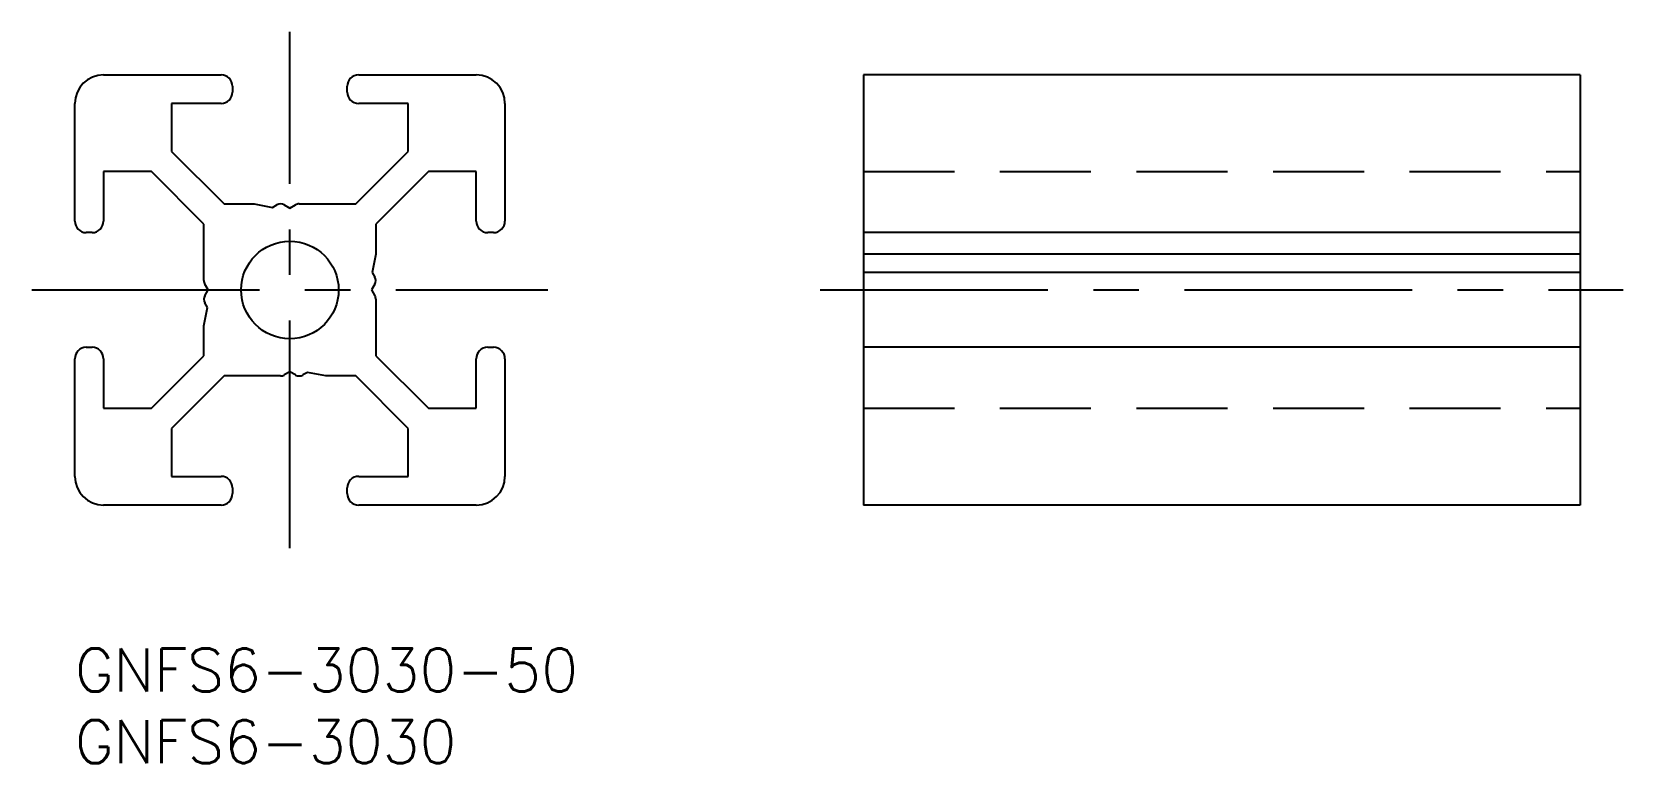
# Model space of a CAD drawing. Extents: x -3 to 108, y -8 to 43.
import ezdxf

# ---------------------------------------------------------------- set-up
doc = ezdxf.new("R2010")
doc.units = 0
doc.header["$LTSCALE"] = 0.5
doc.linetypes.add('CENTER', pattern=[50.8, 31.75, -6.35, 6.35, -6.35])
doc.linetypes.add('DASHED', pattern=[19.05, 12.7, -6.35])
for name, color, linetype in [('MSM_CENTER', 1, 'CENTER'), ('MSM_CONTINUOUS', 7, 'CONTINUOUS'), ('MSM_DASHED', 4, 'DASHED'), ('MSM_PART_NUMBER', 7, 'CONTINUOUS')]:
    doc.layers.add(name, color=color, linetype=linetype)
doc.styles.get("Standard").update_dxf_attribs({"font": 'txt.shx', "height": 1, "bigfont": 'bigfont.shx'})

# ---------------------------------------------------------------- blocks, each defined once
blk = doc.blocks.new('*U2')
at = {"layer": 'MSM_PART_NUMBER'}
blk.add_text('GNFS6-3030-50', height=3, dxfattribs=at).set_placement((0, -3))
blk = doc.blocks.new('*U3')
at = {"layer": 'MSM_PART_NUMBER'}
blk.add_text('GNFS6-3030', height=3, dxfattribs=at).set_placement((0, -8))

msp = doc.modelspace()

# ---------------------------------------------------------------- linework, layer by layer
at = {"layer": 'MSM_CENTER'}
for p, q in [((15, 7), (15, 43)), ((-3, 25), (33, 25)), ((52, 25), (108, 25))]:
    msp.add_line(p, q, dxfattribs=at)
at = {"layer": 'MSM_CONTINUOUS'}
for p, q in [((2, 40), (10.2, 40)), ((19.8, 40), (28, 40)), ((105, 40), (55, 40)), ((55, 40), (55, 10)), ((105, 40), (105, 10)), ((11, 39.2), (11, 38.8)), ((19, 38.8), (19, 39.2)), ((0, 29.8), (0, 38)), ((6.75, 38), (6.75, 34.66)), ((10.2, 38), (6.75, 38)), ((23.25, 38), (19.8, 38)), ((23.25, 34.66), (23.25, 38)), ((30, 38), (30, 29.8)), ((6.75, 34.66), (10.41, 31)), ((19.59, 31), (23.25, 34.66)), ((2, 33.25), (2, 29.8)), ((5.34, 33.25), (2, 33.25)), ((9, 29.59), (5.34, 33.25)), ((24.66, 33.25), (21, 29.59)), ((28, 33.25), (24.66, 33.25)), ((28, 29.8), (28, 33.25)), ((10.41, 31), (12.5, 31)), ((12.5, 31), (13.78, 30.75)), ((13.78, 30.75), (14.1, 30.93)), ((14.6, 30.93), (15, 30.7)), ((15, 30.7), (15.4, 30.93)), ((15.65, 31), (19.59, 31)), ((1.2, 29), (0.8, 29)), ((9, 25.65), (9, 29.59)), ((21, 29.59), (21, 27.5)), ((29.2, 29), (28.8, 29)), ((105, 29), (55, 29)), ((21, 27.5), (20.75, 26.22)), ((105, 27.5), (55, 27.5)), ((20.75, 26.22), (20.93, 25.9)), ((105, 26.22), (55, 26.22)), ((9.3, 25), (9.07, 25.4)), ((9.07, 24.6), (9.3, 25)), ((20.93, 25.4), (20.7, 25)), ((20.7, 25), (20.93, 24.6)), ((9, 22.5), (9.25, 23.78)), ((9.25, 23.78), (9.07, 24.1)), ((21, 24.35), (21, 20.41)), ((9, 20.41), (9, 22.5)), ((0, 12), (0, 20.2)), ((0.8, 21), (1.2, 21)), ((2, 20.2), (2, 16.75)), ((5.34, 16.75), (9, 20.41)), ((21, 20.41), (24.66, 16.75)), ((28, 16.75), (28, 20.2)), ((28.8, 21), (29.2, 21)), ((30, 20.2), (30, 12)), ((105, 21), (55, 21)), ((10.41, 19), (6.75, 15.34)), ((14.35, 19), (10.41, 19)), ((15, 19.3), (14.6, 19.07)), ((15.4, 19.07), (15, 19.3)), ((16.22, 19.25), (15.9, 19.07)), ((17.5, 19), (16.22, 19.25)), ((19.59, 19), (17.5, 19)), ((23.25, 15.34), (19.59, 19)), ((2, 16.75), (5.34, 16.75)), ((24.66, 16.75), (28, 16.75)), ((6.75, 15.34), (6.75, 12)), ((23.25, 12), (23.25, 15.34)), ((6.75, 12), (10.2, 12)), ((11, 11.2), (11, 10.8)), ((19, 10.8), (19, 11.2)), ((19.8, 12), (23.25, 12)), ((10.2, 10), (2, 10)), ((28, 10), (19.8, 10)), ((105, 10), (55, 10))]:
    msp.add_line(p, q, dxfattribs=at)
msp.add_circle((15, 25), 3.4, dxfattribs=at)
for centre, radius, start, end in [((2, 38), 2, 90, 180), ((10.2, 39.2), 0.8, 0, 90), ((19.8, 39.2), 0.8, 90, 180), ((28, 38), 2, 0, 90), ((10.2, 38.8), 0.8, 270, 0), ((19.8, 38.8), 0.8, 180, 270), ((14.35, 30.5), 0.5, 60, 120), ((15.65, 30.5), 0.5, 90, 120), ((0.8, 29.8), 0.8, 180, 270), ((1.2, 29.8), 0.8, 270, 0), ((28.8, 29.8), 0.8, 180, 270), ((29.2, 29.8), 0.8, 270, 0), ((9.5, 25.65), 0.5, 180, 210), ((20.5, 25.65), 0.5, 330, 30), ((9.5, 24.35), 0.5, 150, 210), ((20.5, 24.35), 0.5, 0, 30), ((0.8, 20.2), 0.8, 90, 180), ((1.2, 20.2), 0.8, 0, 90), ((28.8, 20.2), 0.8, 90, 180), ((29.2, 20.2), 0.8, 0, 90), ((14.35, 19.5), 0.5, 270, 300), ((15.65, 19.5), 0.5, 240, 300), ((2, 12), 2, 180, 270), ((10.2, 11.2), 0.8, 0, 90), ((19.8, 11.2), 0.8, 90, 180), ((28, 12), 2, 270, 0), ((10.2, 10.8), 0.8, 270, 0), ((19.8, 10.8), 0.8, 180, 270)]:
    msp.add_arc(centre, radius, start, end, dxfattribs=at)
at = {"layer": 'MSM_DASHED'}
for p, q in [((55, 33.25), (105, 33.25)), ((55, 16.75), (105, 16.75))]:
    msp.add_line(p, q, dxfattribs=at)

# ---------------------------------------------------------------- block references
at = {"layer": 'MSM_CONTINUOUS'}
for name in ['*U2', '*U3']:
    msp.add_blockref(name, (0, 0), dxfattribs=at)

doc.saveas('drawing.dxf')
